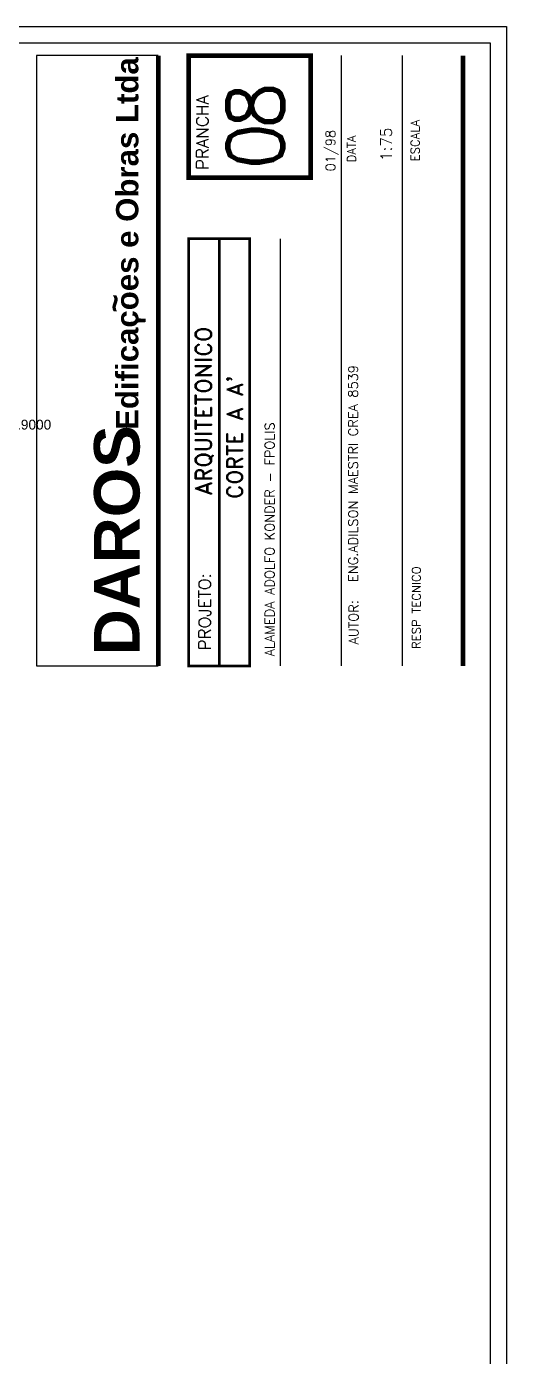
# Model space of a CAD drawing. Header units: millimetres. Extents: x 2200 to 2403, y 2380 to 2511.
# Drawn here: x 2315.53 to 2324.37, y 2486.62 to 2511.07 of the extents above; entities that cross this region are included whole.
import ezdxf

# ---------------------------------------------------------------- set-up
doc = ezdxf.new("R2010")
doc.units = ezdxf.units.MM
doc.styles.add('ROMAND', font='romand', dxfattribs={"height": 0.1})
doc.styles.add('SANSSERIFBOLD', font='sasb____.pfb', dxfattribs={"height": 0.4})
doc.styles.get("Standard").update_dxf_attribs({"font": 'arial.ttf'})
doc.dimstyles.get("Standard").update_dxf_attribs({"dimtxt": 0.18, "dimasz": 0.18, "dimexe": 0.18, "dimexo": 0.0625, "dimgap": 0.09, "dimtad": 0, "dimtih": 1, "dimtoh": 1, "dimdec": 4, "dimzin": 0, "dimdsep": 46, "dimtxsty": 'Standard', "dimcen": 0.09, "dimadec": 0, "dimazin": 0, "dimtfac": 1, "dimtdec": 4, "dimtofl": 0, "dimtmove": 0, "dimatfit": 3, "dimfxl": 1, "dimtolj": 1, "dimtzin": 0, "dimarcsym": 0})

# ---------------------------------------------------------------- blocks, each defined once
blk = doc.blocks.new('*D813')
at = {"color": 0, "lineweight": -2, "transparency": 16777216}
for p, q in [((2314.96, 2503.568), (2314.96, 2503.748)), ((2314.96, 2503.748), (2315.14, 2503.748)), ((2315.011, 2503.568), (2314.78, 2503.568)), ((2314.96, 2502.848), (2314.96, 2503.388)), ((2315.011, 2502.668), (2314.78, 2502.668))]:
    blk.add_line(p, q, dxfattribs=at)
at = {"color": 0, "transparency": 16777216}
for points in [[(2314.93, 2503.388), (2314.99, 2503.388), (2314.96, 2503.568)], [(2314.93, 2502.848), (2314.99, 2502.848), (2314.96, 2502.668)]]:
    blk.add_solid(points, dxfattribs=at)
at = {"layer": 'DEFPOINTS', "color": 0, "transparency": 16777216}
for p in [(2314.96, 2503.568), (2315.073, 2503.568), (2315.073, 2502.668)]:
    blk.add_point(p, dxfattribs=at)
at = {"color": 0, "transparency": 16777216, "insert": (2315.603, 2503.748), "char_height": 0.18, "attachment_point": 5}
blk.add_mtext('\\A1;0.9000', dxfattribs=at)

msp = doc.modelspace()

# ---------------------------------------------------------------- linework, layer by layer
at = {"color": 1}
for p, q in [((2285.2134, 2511.06758), (2324.36744, 2511.06758)), ((2324.36744, 2511.06758), (2324.36744, 2459.71758))]:
    msp.add_line(p, q, dxfattribs=at)
for p, q in [((2285.5134, 2510.76758), (2324.06744, 2510.76758)), ((2324.06744, 2510.76758), (2324.06744, 2460.31758))]:
    msp.add_line(p, q)
at = {"color": 4}
for p, q in [((2315.71321, 2510.53462), (2315.71321, 2499.31274)), ((2317.95758, 2510.53462), (2315.71321, 2510.53462)), ((2321.32415, 2510.53462), (2321.32415, 2499.31274)), ((2322.44633, 2510.53462), (2322.44633, 2499.31274)), ((2320.20196, 2507.16805), (2320.20196, 2499.31274)), ((2315.71321, 2499.31274), (2317.95758, 2499.31274))]:
    msp.add_line(p, q, dxfattribs=at)
for points, const_width in [([(2317.95758, 2510.53462), (2317.95758, 2499.31274)], 0.08313), ([(2323.56852, 2499.31274), (2323.56852, 2510.53462)], 0.08313), ([(2319.07977, 2507.16805), (2319.07977, 2499.31274)], 0.04988)]:
    msp.add_lwpolyline(points, dxfattribs=dict(const_width=const_width))
for points, const_width in [([(2318.51868, 2510.53462), (2320.76305, 2510.53462), (2320.76305, 2508.29024), (2318.51868, 2508.29024)], 0.08313), ([(2319.64086, 2507.16805), (2319.64086, 2499.31274), (2318.51868, 2499.31274), (2318.51868, 2507.16805)], 0.04988)]:
    msp.add_lwpolyline(points, close=True, dxfattribs=dict(const_width=const_width))

# ---------------------------------------------------------------- texts
at = {"color": 1}
for s, height, style, p in [('Edificacoes e Obras Ltda', 0.410571, 'SANSSERIFBOLD', (2317.59112, 2503.65241)), ('PRANCHA', 0.224438, 'ROMAND', (2318.88379, 2508.43307)), ('8', 1.064, 'ROMAND', (2320.27698, 2509.16126)), ('ESCALA', 0.157106, 'ROMAND', (2322.76626, 2508.5911)), ('0', 1.064, 'ROMAND', (2320.27698, 2508.41474)), ('01/98', 0.174563, 'ROMAND', (2321.21531, 2508.40453)), ('DATA', 0.157106, 'ROMAND', (2321.59511, 2508.5718)), ('1:75', 0.203987, 'ROMAND', (2322.25567, 2508.59819)), ('~', 0.41563, 'SANSSERIFBOLD', (2317.36201, 2505.80804)), ("'", 0.41563, 'SANSSERIFBOLD', (2317.99363, 2505.5955)), ('ARQUITETONICO', 0.29925, 'ROMAND', (2318.93906, 2502.44652)), ('ENG.ADILSON MAESTRI CREA 8539      ', 0.1745625, 'ROMAND', (2321.63155, 2500.8564)), ("CORTE A A'", 0.291409, 'ROMAND', (2319.50909, 2502.38251)), ('DAROS ', 0.8379, 'SANSSERIFBOLD', (2317.61348, 2499.50981)), ('ALAMEDA ADOLFO KONDER - FPOLIS', 0.1745625, 'ROMAND', (2320.09657, 2499.48847)), ('RESP TECNICO', 0.1571063, 'ROMAND', (2322.7871, 2499.62367)), ('PROJETO:', 0.224438, 'ROMAND', (2318.92623, 2499.60117)), ('AUTOR:', 0.174563, 'ROMAND', (2321.64097, 2499.70579))]:
    msp.add_text(s, height=height, rotation=90, dxfattribs=dict(at, style=style)).set_placement(p)

# ---------------------------------------------------------------- dimensions: what is measured, and where the dimension line sits
dim = msp.add_aligned_dim(p1=(2315.0734, 2502.66758), p2=(2315.0734, 2503.56758), distance=0.11372, dimstyle='Standard')
dim.commit()
dim.dimension.update_dxf_attribs({"geometry": '*D813', "text_midpoint": (2315.603, 2503.74758)})

doc.saveas('drawing.dxf')
